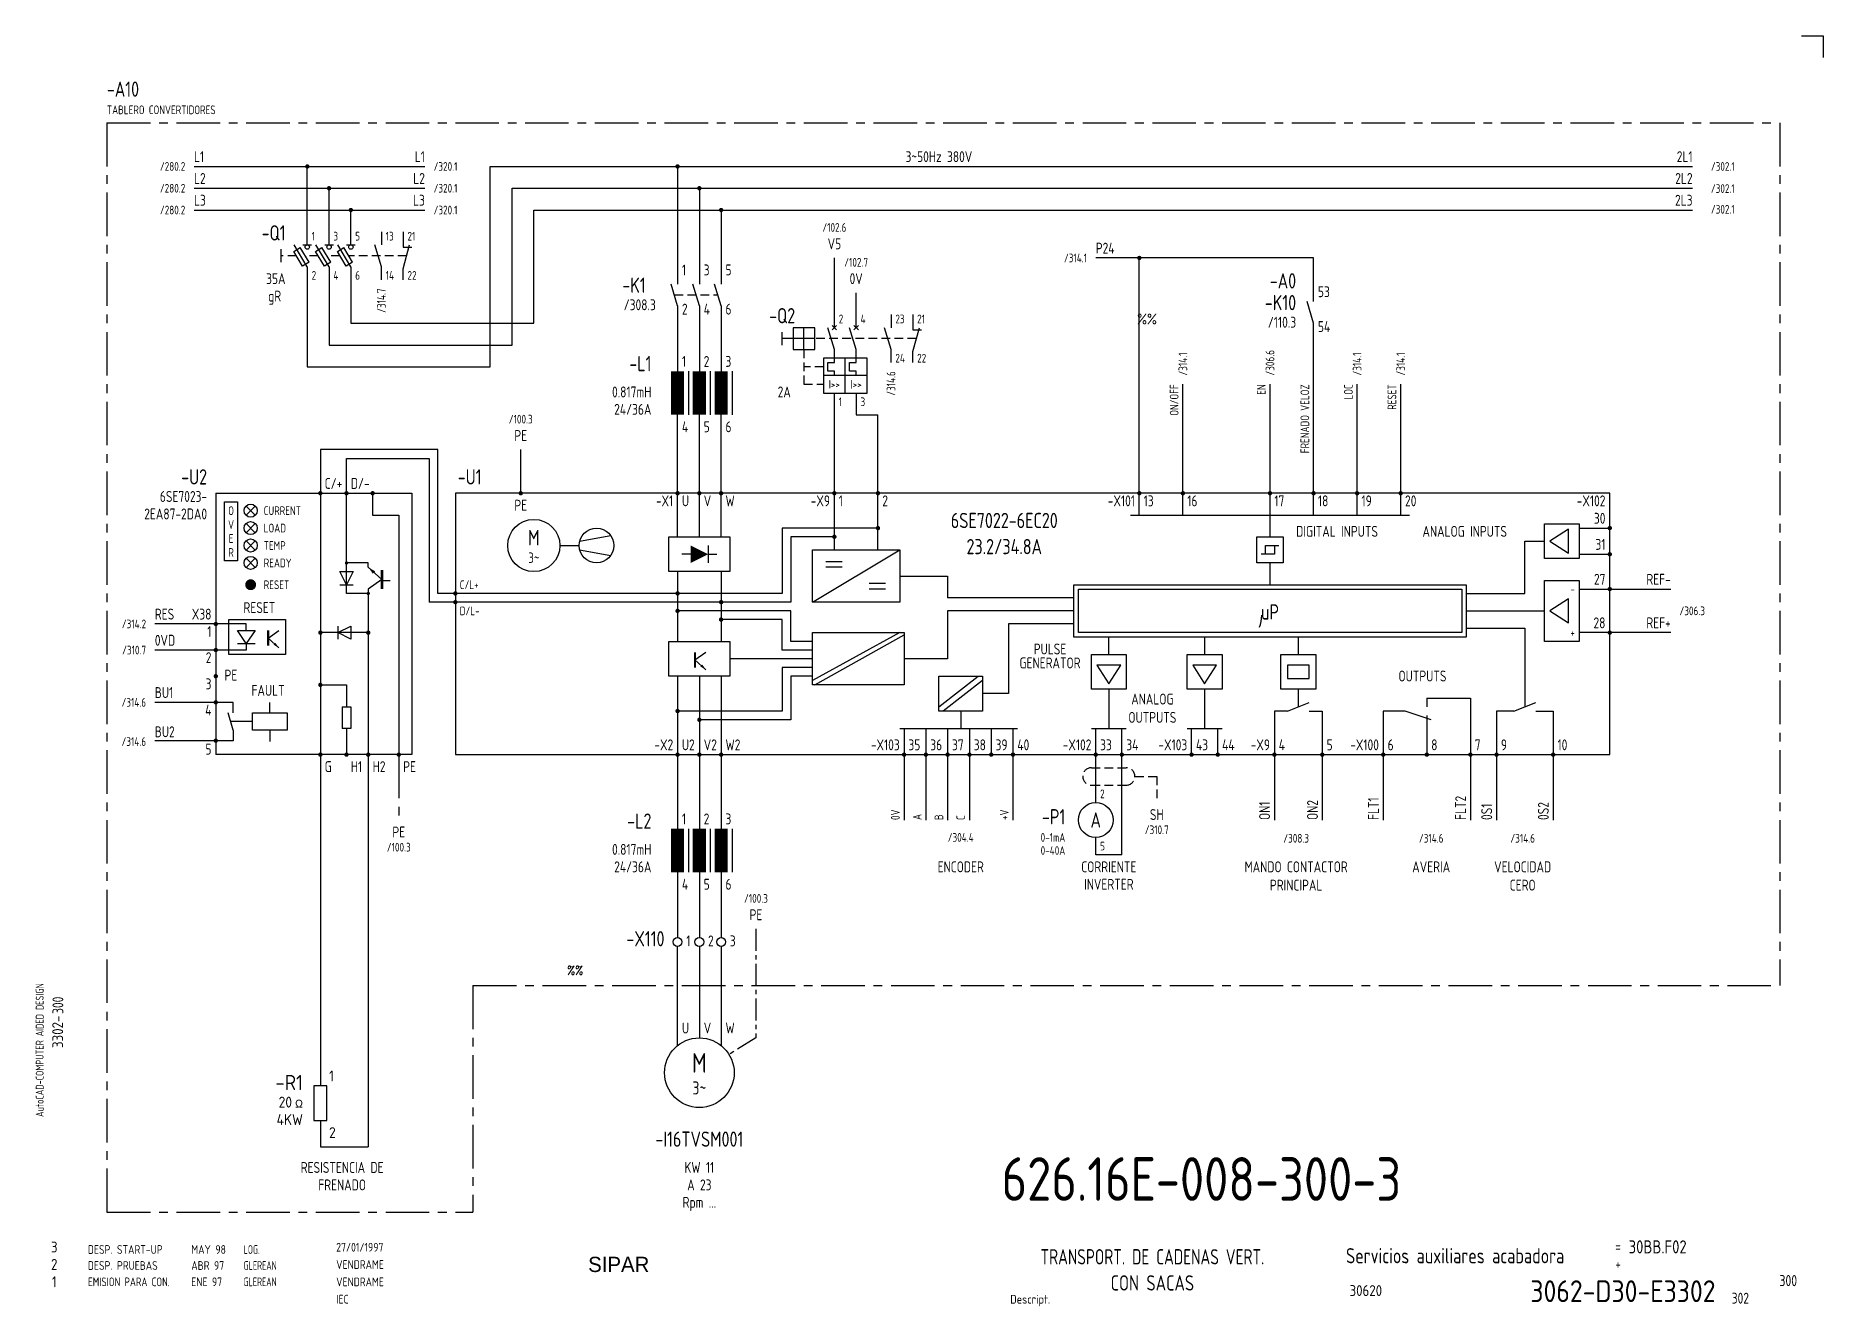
# Model space of a CAD drawing. Extents: x 10 to 420, y 5 to 297.
import ezdxf
from ezdxf.enums import TextEntityAlignment as Align

# ---------------------------------------------------------------- set-up
doc = ezdxf.new("R2010")
doc.units = 0
doc.header["$LTSCALE"] = 8
doc.header["$MEASUREMENT"] = 0
for name, pattern in [('CENTER', [2, 1.25, -0.25, 0.25, -0.25]), ('CENTER12', [1, 0.625, -0.125, 0.125, -0.125]), ('HIDDEN', [0.375, 0.25, -0.125]), ('LTY1', [0])]:
    doc.linetypes.add(name, pattern=pattern)
doc.layers.get('0').update_dxf_attribs({"linetype": 'CONTINUOUS'})
doc.layers.add('CART', color=7, linetype='CONTINUOUS')
doc.styles.add('DIN', font='DIN', dxfattribs={"width": 0.85})
doc.styles.add('GREEKC', font='greekc')
doc.styles.add('ISO', font='ISO')
doc.styles.add('SIMPLEX', font='SIMPLEX', dxfattribs={"width": 0.9})
doc.styles.add('UNIV', font='UNIV')

# ---------------------------------------------------------------- blocks, each defined once
blk = doc.blocks.new('WB-FG100')
at = {"layer": 'CART', "color": 1}
for p, q in [((415, 297), (420, 297)), ((420, 297), (420, 292))]:
    blk.add_line(p, q, dxfattribs=at)
at = {"layer": 'CART', "color": 1, "style": 'DIN', "width": 0.8}
blk.add_text('AutoCAD-COMPUTER AIDED DESIGN', height=1.8, rotation=90, dxfattribs=at).set_placement((11.47, 48.84))
at = {"layer": 'CART', "color": 3, "style": 'DIN', "width": 0.8}
for s, p in [('=', (372.24, 17.91)), ('+', (372.24, 13.87))]:
    blk.add_text(s, height=2.5, dxfattribs=at).set_placement(p)
at = {"layer": 'CART', "color": 7, "style": 'DIN', "width": 0.9}
blk.add_attdef('FILE', text='', height=2.5, rotation=90, dxfattribs=at).set_placement((15.95, 68.38), align=Align.CENTER)
for tag, p in [('MOD-3', (13.92, 19)), ('MOD-2', (13.92, 15)), ('MOD-1', (13.92, 11)), ('NR.COMMESSA', (315, 9))]:
    blk.add_attdef(tag, text='', height=2.5, dxfattribs=at).set_placement(p, align=Align.MIDDLE)
at = {"layer": 'CART', "color": 7, "style": 'DIN'}
for tag, width, p in [('REV-3', 0.9, (21.66, 19)), ('DATA-3', 0.9, (45.37, 19)), ('NOME-3', 0.9, (57.37, 19)), ('REV-2', 0.9, (21.66, 15)), ('DATA-2', 0.9, (45.37, 15)), ('NOME-2', 0.9, (57.37, 15)), ('REV-1', 0.9, (21.66, 11)), ('DATA-1', 0.9, (45.37, 11)), ('NOME-1', 0.7, (57.37, 11))]:
    blk.add_attdef(tag, text='', height=2, dxfattribs=dict(at, width=width)).set_placement(p, align=Align.MIDDLE_LEFT)
at = {"layer": 'CART', "color": 7, "style": 'DIN', "width": 0.9}
for tag, p, height in [('DATA', (78.64, 17.94), 2), ('ESECUTORE', (78.64, 13.97), 2), ('CONTROLLORE', (78.64, 9.99), 2), ('SEGUE', (398.93, 5.65), 2.8), ('NORMA', (78.64, 6.01), 2)]:
    blk.add_attdef(tag, p, '', height=height, dxfattribs=at)
at = {"layer": 'CART', "color": 2, "style": 'DIN', "width": 0.9}
for tag, p in [('TITOLO-1/3', (266.5, 18.23)), ('TITOLO-1/2', (266.5, 15.73)), ('TITOLO-2/3', (266.5, 13.18)), ('TITOLO-2/2', (266.5, 10.68)), ('TITOLO-3/3', (266.5, 8.13))]:
    blk.add_attdef(tag, text='', height=3.5, dxfattribs=at).set_placement(p, align=Align.MIDDLE)
at = {"layer": 'CART', "color": 3, "style": 'DIN', "width": 0.9}
blk.add_attdef('ASSIEME', text='', height=3.5, dxfattribs=at).set_placement((334, 17), align=Align.MIDDLE)
at = {"layer": 'CART', "color": 3, "style": 'DIN', "width": 0.85}
for tag, p in [('=', (375.33, 16.63)), ('+', (375.33, 12.76))]:
    blk.add_attdef(tag, text='', height=3, dxfattribs=at).set_placement(p, align=Align.BOTTOM_LEFT)
at = {"layer": 'CART', "color": 3, "style": 'DIN', "width": 0.9}
blk.add_attdef('FOGLIO', text='', height=2.8, dxfattribs=at).set_placement((414.2, 9.56), align=Align.RIGHT)
at = {"layer": 'CART', "color": 2, "style": 'DIN', "width": 0.9}
blk.add_attdef('DISEGNO', text='', height=5, dxfattribs=at).set_placement((395.27, 6.35), align=Align.RIGHT)
at = {"layer": 'CART', "color": 1, "style": 'DIN', "width": 0.9}
blk.add_attdef('TIPOLOGIA', (233.37, 6), '', height=2, dxfattribs=at)
blk = doc.blocks.new('DESP')
at = {"linetype": 'Continuous', "style": 'DIN'}
for s, width, p in [('DESP. START-UP', 0.85, (21.62, 17.59)), ('MAY 98', 0.85, (45.38, 17.59)), ('LOG.', 0.7, (57.38, 17.59))]:
    blk.add_text(s, height=2, dxfattribs=dict(at, width=width)).set_placement(p)
blk = doc.blocks.new('D')
at = {"linetype": 'Continuous'}
blk.add_blockref('DESP', (-5.04, -5.13), dxfattribs=at)

msp = doc.modelspace()

# ---------------------------------------------------------------- linework, layer by layer
at = {"color": 3, "linetype": 'CENTER'}
for p, q in [((26, 277), (410, 277)), ((26, 277), (26, 27)), ((410, 277), (410, 79)), ((110, 79), (410, 79)), ((110, 79), (110, 27)), ((26, 27), (110, 27))]:
    msp.add_line(p, q, dxfattribs=at)
for p, q in [((46, 267), (99, 267)), ((72, 249), (72, 267)), ((114, 267), (390, 267)), ((114, 221), (114, 267)), ((157, 267), (157, 240)), ((46, 262), (99, 262)), ((77, 249), (77, 262)), ((119, 262), (390, 262)), ((119, 226), (119, 262)), ((162, 262), (162, 240)), ((46, 257), (99, 257)), ((82, 249), (82, 257)), ((124, 257), (390, 257)), ((124, 231), (124, 257)), ((167, 257), (167, 240)), ((89, 252), (89, 249)), ((94, 252), (94, 248.5)), ((66, 245), (66, 248)), ((68.9, 247.5), (70.37, 248.38)), ((70.93, 244.12), (68.9, 247.5)), ((72, 244), (69, 249)), ((72.4, 245), (70.37, 248.38)), ((71, 249), (73, 249)), ((73.9, 247.5), (75.37, 248.38)), ((75.93, 244.12), (73.9, 247.5)), ((77, 244), (74, 249)), ((77.4, 245), (75.37, 248.38)), ((76, 249), (78, 249)), ((78.9, 247.5), (80.37, 248.38)), ((80.93, 244.12), (78.9, 247.5)), ((82, 244), (79, 249)), ((82.4, 245), (80.37, 248.38)), ((81, 249), (83, 249)), ((89, 244), (87.5, 249)), ((94, 243.5), (95.5, 249)), ((94, 248.5), (96, 248.5)), ((72.4, 245), (70.93, 244.12)), ((72, 244), (72, 221)), ((77.4, 245), (75.93, 244.12)), ((77, 244), (77, 226)), ((82.4, 245), (80.93, 244.12)), ((82, 244), (82, 231)), ((89, 241), (89, 244)), ((94, 241), (94, 243.5)), ((193, 230), (193, 246)), ((303, 246), (253, 246)), ((263, 187), (263, 246)), ((303, 236), (303, 246)), ((157, 235), (155.5, 240)), ((162, 235), (160.5, 240)), ((167, 235), (165.5, 240)), ((198, 230), (198, 238)), ((157, 235), (157, 220)), ((162, 235), (162, 220)), ((167, 235), (167, 220)), ((303, 231), (301.5, 236)), ((82, 231), (124, 231)), ((188.5, 230), (183.5, 230)), ((183.5, 230), (183.5, 225)), ((186, 225), (186, 230)), ((188.5, 225), (188.5, 230)), ((193, 225), (191.5, 230)), ((192.5, 229.5), (193.5, 230.5)), ((192.5, 230.5), (193.5, 229.5)), ((198, 225), (196.5, 230)), ((197.5, 230.5), (198.5, 229.5)), ((197.5, 229.5), (198.5, 230.5)), ((206, 225), (204.5, 230)), ((206, 233), (206, 230)), ((211, 233), (211, 229.5)), ((211, 224.5), (212.5, 230)), ((303, 187), (303, 231)), ((77, 226), (119, 226)), ((181, 226), (181, 229)), ((188.5, 227.5), (181, 227.5)), ((211, 229.5), (213, 229.5)), ((183.5, 225), (188.5, 225)), ((200.5, 223), (190.5, 223)), ((190.5, 223), (190.5, 215)), ((191.5, 220), (191.5, 222)), ((191.5, 222), (193, 222)), ((193, 222), (193, 225)), ((195.5, 215), (195.5, 223)), ((196.5, 222), (198, 222)), ((196.5, 220), (196.5, 222)), ((198, 222), (198, 225)), ((200.5, 215), (200.5, 223)), ((206, 222), (206, 225)), ((211, 222), (211, 224.5)), ((72, 221), (114, 221)), ((159.5, 220), (159.5, 210)), ((164.5, 220), (164.5, 210)), ((169.5, 220), (169.5, 210)), ((200.5, 219), (190.5, 219)), ((193, 220), (191.5, 220)), ((193, 219), (193, 220)), ((198, 220), (196.5, 220)), ((198, 219), (198, 220)), ((190.5, 215), (200.5, 215)), ((193, 179), (193, 215)), ((198, 215), (198, 210)), ((273, 187), (273, 217)), ((293, 187), (293, 217)), ((313, 187), (313, 217)), ((323, 187), (323, 217)), ((157, 182), (157, 210)), ((162, 182), (162, 210)), ((167, 182), (167, 210)), ((198, 210), (203, 210)), ((203, 179), (203, 210)), ((75, 202), (75, 56)), ((102, 202), (75, 202)), ((102, 169), (102, 202)), ((81, 169), (81, 200)), ((81, 200), (100, 200)), ((100, 200), (100, 167)), ((53, 176.5), (53, 190)), ((53, 190), (56, 190)), ((56, 190), (56, 176.5)), ((87, 192), (87, 187)), ((87, 187), (93, 187)), ((93, 187), (93, 132)), ((261, 187), (325, 187)), ((293, 182), (293, 187)), ((155, 182), (169, 182)), ((155, 174), (155, 182)), ((169, 182), (169, 174)), ((203, 184), (181, 184)), ((181, 184), (181, 169)), ((183, 182), (183, 167)), ((193, 182), (183, 182)), ((351.5, 169), (351.5, 181)), ((351.5, 181), (356, 181)), ((364, 184), (371, 184)), ((56, 176.5), (53, 176.5)), ((160, 178), (158, 178)), ((164, 180), (164, 176)), ((164, 178), (166, 178)), ((294, 178), (291, 178)), ((292, 180), (295, 180)), ((292, 178), (292, 180)), ((294, 180), (294, 178)), ((364, 178), (371, 178)), ((81, 171), (79.5, 174)), ((79.5, 174), (82.5, 174)), ((86, 176), (81, 176)), ((82.5, 174), (81, 171)), ((86, 175), (86, 176)), ((89.13, 172.19), (86, 175)), ((169, 174), (155, 174)), ((157, 174), (157, 158)), ((167, 174), (167, 158)), ((208, 173), (219, 173)), ((219, 173), (219, 168)), ((293, 171), (293, 176)), ((79.5, 171), (82.5, 171)), ((86, 169), (81, 169)), ((89.13, 172.19), (86, 170)), ((86, 170), (86, 42)), ((89, 172), (91, 172)), ((106, 169), (102, 169)), ((181, 169), (106, 169)), ((338, 169), (351.5, 169)), ((364, 170), (385, 170)), ((106, 167), (100, 167)), ((183, 167), (106, 167)), ((183, 165), (157, 165)), ((183, 158), (183, 165)), ((248, 168), (219, 168)), ((219, 165), (219, 154)), ((248, 165), (219, 165)), ((338, 165), (356, 165)), ((58, 162), (37, 162)), ((54, 155), (54, 163)), ((54, 163), (67, 163)), ((58, 157.5), (56, 160.5)), ((56, 160.5), (57, 160.5)), ((57, 160.5), (60, 160.5)), ((58, 160.5), (58, 162)), ((60, 160.5), (58, 157.5)), ((63, 158.75), (65.5, 160.5)), ((67, 163), (67, 155)), ((79, 161.5), (79, 158.5)), ((79, 160), (82, 161.5)), ((82, 161.5), (82, 158.5)), ((181, 163), (167, 163)), ((181, 156), (181, 163)), ((233, 162), (233, 146)), ((248, 162), (233, 162)), ((338, 161), (351.5, 161)), ((351.5, 161), (351.5, 143)), ((58, 156), (37, 156)), ((56, 157.5), (60, 157.5)), ((58, 157.5), (58, 156)), ((63, 158.75), (65.5, 156.5)), ((86, 160), (75, 160)), ((82, 158.5), (79, 160)), ((155, 158), (169, 158)), ((155, 150), (155, 158)), ((169, 158), (169, 150)), ((188, 156), (181, 156)), ((188, 158), (183, 158)), ((208, 160), (188, 149)), ((188.5, 148), (209, 159.5)), ((256, 155), (256, 159)), ((278, 159), (278, 155)), ((299.5, 159), (299.5, 155)), ((385, 160), (364, 160)), ((67, 155), (54, 155)), ((161, 153.75), (163.5, 155.5)), ((161, 153.75), (163.5, 151.5)), ((188, 154), (169, 154)), ((181, 152), (181, 142)), ((188, 152), (181, 152)), ((219, 154), (209, 154)), ((297, 152.5), (297, 149.5)), ((302, 149.5), (302, 152.5)), ((169, 150), (155, 150)), ((157, 150), (157, 90)), ((162, 150), (162, 90)), ((167, 150), (167, 90)), ((183, 150), (183, 140)), ((188, 150), (183, 150)), ((217, 143), (226, 150)), ((227, 149), (218, 142)), ((297, 149.5), (302, 149.5)), ((55, 144), (37, 144)), ((55, 141.6), (55, 144)), ((63.4, 141.6), (63.4, 144)), ((233, 146), (227, 146)), ((256, 147), (256, 138)), ((278, 147), (278, 138)), ((299.5, 147), (299.5, 143)), ((329, 145), (339, 145)), ((329, 145), (329, 143)), ((339, 145), (339, 117)), ((55, 137.6), (53.8, 141.6)), ((59.4, 139.6), (54.4, 139.6)), ((181, 142), (157, 142)), ((183, 140), (162, 140)), ((222, 142), (222, 138)), ((294, 142), (294, 117)), ((297, 142), (294, 142)), ((302, 142), (305, 142)), ((305, 142), (305, 117)), ((319, 142), (319, 117)), ((324, 142), (319, 142)), ((330, 140), (324, 142)), ((329, 141), (329, 132)), ((345, 142), (345, 117)), ((349, 142), (345, 142)), ((354, 142), (358, 142)), ((358, 142), (358, 117)), ((55, 137.6), (55, 135.2)), ((63.4, 137.6), (63.4, 135)), ((208, 138), (235, 138)), ((209, 138), (209, 132)), ((214, 138), (214, 132)), ((219, 138), (219, 132)), ((224, 138), (224, 132)), ((229, 138), (229, 132)), ((234, 138), (234, 132)), ((252, 138), (260, 138)), ((253, 132), (253, 138)), ((259, 132), (259, 138)), ((274, 138), (282, 138)), ((275, 132), (275, 138)), ((281, 132), (281, 138)), ((55, 135.2), (37, 135.2)), ((209, 132), (209, 117)), ((214, 132), (214, 117)), ((219, 132), (219, 117)), ((224, 132), (224, 117)), ((234, 132), (234, 117)), ((253, 121), (253, 132)), ((259, 109), (259, 132)), ((159.5, 115), (159.5, 105)), ((164.5, 115), (164.5, 105)), ((169.5, 115), (169.5, 105)), ((253, 109), (253, 113)), ((259, 109), (253, 109)), ((157, 65.24), (157, 88)), ((162, 88), (162, 67)), ((167, 88), (167, 65.24)), ((73.5, 56), (73.5, 48)), ((76.5, 56), (73.5, 56)), ((76.5, 48), (76.5, 56)), ((73.5, 48), (76.5, 48)), ((75, 48), (75, 42)), ((75, 42), (86, 42))]:
    msp.add_line(p, q)
at = {"linetype": 'HIDDEN'}
for p, q in [((69.5, 246.5), (66, 246.5)), ((74.5, 246.5), (71.5, 246.5)), ((79.5, 246.5), (76.5, 246.5)), ((94.82, 246.5), (81.5, 246.5)), ((156.25, 237.5), (166.25, 237.5)), ((211.82, 227.5), (188.5, 227.5)), ((186, 225), (186, 217)), ((190.5, 221), (186, 221)), ((186, 217), (190.5, 217)), ((252, 129), (260, 129)), ((252, 125), (260, 125)), ((262, 127), (267, 127))]:
    msp.add_line(p, q, dxfattribs=at)
at = {"linetype": 'CENTER'}
for p, q in [((121, 192), (121, 202)), ((93, 132), (93, 117))]:
    msp.add_line(p, q, dxfattribs=at)
at = {"color": 3}
for p, q in [((51, 192), (51, 132)), ((51, 192), (96, 192)), ((96, 192), (96, 132)), ((371, 192), (106, 192)), ((106, 192), (106, 132)), ((371, 132), (371, 192)), ((248, 159), (248, 171)), ((248, 171), (338, 171)), ((249, 160), (249, 170)), ((249, 170), (337, 170)), ((337, 170), (337, 160)), ((338, 171), (338, 159)), ((338, 159), (248, 159)), ((337, 160), (249, 160)), ((96, 132), (51, 132)), ((106, 132), (371, 132))]:
    msp.add_line(p, q, dxfattribs=at)
at = {"color": 7}
for p, q in [((57.94, 189.06), (60.06, 186.94)), ((57.94, 186.94), (60.06, 189.06)), ((57.94, 182.94), (60.06, 185.06)), ((57.94, 185.06), (60.06, 182.94)), ((57.94, 178.94), (60.06, 181.06)), ((57.94, 181.06), (60.06, 178.94)), ((134.52, 180.97), (141.69, 182.27)), ((57.94, 174.94), (60.06, 177.06)), ((57.94, 177.06), (60.06, 174.94)), ((130, 180), (134.4, 180)), ((134.52, 179.03), (141.69, 177.73))]:
    msp.add_line(p, q, dxfattribs=at)
at = {"linetype": 'LTY1'}
for p, q in [((356, 185), (364, 185)), ((356, 177), (356, 185)), ((364, 185), (364, 177)), ((290, 182), (296, 182)), ((290, 176), (290, 182)), ((296, 182), (296, 176)), ((361.5, 183.75), (357.25, 181)), ((357.25, 181), (361.5, 178.25)), ((361.5, 178.25), (361.5, 183.75)), ((188, 179), (208, 179)), ((188, 167), (208, 179)), ((188, 167), (188, 179)), ((208, 179), (208, 167)), ((364, 177), (356, 177)), ((194.75, 176.25), (191, 176.25)), ((194.75, 175), (191, 175)), ((296, 176), (290, 176)), ((204.75, 171.25), (201, 171.25)), ((204.75, 170), (201, 170)), ((356, 158), (356, 172)), ((356, 172), (364, 172)), ((364, 172), (364, 158)), ((208, 167), (188, 167)), ((361.5, 167.75), (357.25, 165)), ((357.25, 165), (361.5, 162.25)), ((361.5, 162.25), (361.5, 167.75)), ((188, 160), (209, 160)), ((188, 148), (188, 160)), ((209, 160), (209, 148)), ((364, 158), (356, 158)), ((252, 155), (260, 155)), ((252, 147), (252, 155)), ((258.75, 152.5), (253.25, 152.5)), ((253.25, 152.5), (256, 148.25)), ((256, 148.25), (258.75, 152.5)), ((260, 155), (260, 147)), ((274, 155), (282, 155)), ((274, 147), (274, 155)), ((280.75, 152.5), (275.25, 152.5)), ((275.25, 152.5), (278, 148.25)), ((278, 148.25), (280.75, 152.5)), ((282, 155), (282, 147)), ((295.5, 147), (295.5, 155)), ((295.5, 155), (303.5, 155)), ((302, 152.5), (297, 152.5)), ((303.5, 155), (303.5, 147)), ((209, 148), (188, 148)), ((217, 150), (227, 150)), ((217, 142), (217, 150)), ((227, 150), (227, 142)), ((260, 147), (252, 147)), ((282, 147), (274, 147)), ((303.5, 147), (295.5, 147)), ((297, 142), (302, 144)), ((349, 142), (354, 144)), ((227, 142), (217, 142))]:
    msp.add_line(p, q, dxfattribs=at)
at = {"linetype": 'Continuous'}
for p, q in [((75, 148), (81, 148)), ((81, 148), (81, 143)), ((59.4, 141.6), (67.4, 141.6)), ((59.4, 137.6), (59.4, 141.6)), ((67.4, 141.6), (67.4, 137.6)), ((80, 143), (80, 138)), ((80, 143), (82, 143)), ((82, 143), (82, 138)), ((67.4, 137.6), (59.4, 137.6)), ((82, 138), (80, 138)), ((81, 138), (81, 132))]:
    msp.add_line(p, q, dxfattribs=at)
at = {"color": 7, "linetype": 'HIDDEN'}
msp.add_line((267, 127), (267, 121), dxfattribs=at)
at = {"linetype": 'CENTER12'}
for p, q in [((175, 92), (175, 67)), ((175, 67), (168.81, 63.19))]:
    msp.add_line(p, q, dxfattribs=at)
for points, const_width in [([(71.75, 267, 1), (72.25, 267, 1)], 0.5), ([(156.75, 267, 1), (157.25, 267, 1)], 0.5), ([(76.75, 262, 1), (77.25, 262, 1)], 0.5), ([(161.75, 262, 1), (162.25, 262, 1)], 0.5), ([(81.75, 257, 1), (82.25, 257, 1)], 0.5), ([(166.75, 257, 1), (167.25, 257, 1)], 0.5), ([(262.75, 246, 1), (263.25, 246, 1)], 0.5), ([(74.75, 192, 1), (75.25, 192, 1)], 0.5), ([(80.75, 192, 1), (81.25, 192, 1)], 0.5), ([(86.75, 192, 1), (87.25, 192, 1)], 0.5), ([(120.75, 192, 1), (121.25, 192, 1)], 0.5), ([(156.75, 192, 1), (157.25, 192, 1)], 0.5), ([(161.75, 192, 1), (162.25, 192, 1)], 0.5), ([(166.75, 192, 1), (167.25, 192, 1)], 0.5), ([(192.75, 192, 1), (193.25, 192, 1)], 0.5), ([(202.75, 192, 1), (203.25, 192, 1)], 0.5), ([(202.75, 192, 1), (203.25, 192, 1)], 0.5), ([(262.75, 192, 1), (263.25, 192, 1)], 0.5), ([(272.75, 192, 1), (273.25, 192, 1)], 0.5), ([(292.75, 192, 1), (293.25, 192, 1)], 0.5), ([(302.75, 192, 1), (303.25, 192, 1)], 0.5), ([(312.75, 192, 1), (313.25, 192, 1)], 0.5), ([(322.75, 192, 1), (323.25, 192, 1)], 0.5), ([(192.75, 182, 1), (193.25, 182, 1)], 0.5), ([(202.75, 184, 1), (203.25, 184, 1)], 0.5), ([(370.75, 184, 1), (371.25, 184, 1)], 0.5), ([(370.75, 178, 1), (371.25, 178, 1)], 0.5), ([(80.81, 176, 1), (81.19, 176, 1)], 0.375), ([(58.38, 171, 1), (59.63, 171, 1)], 1.25), ([(85.81, 169, 1), (86.19, 169, 1)], 0.375), ([(105.75, 169, 1), (106.25, 169, 1)], 0.5), ([(156.75, 169, 1), (157.25, 169, 1)], 0.5), ([(370.75, 170, 1), (371.25, 170, 1)], 0.5), ([(105.75, 167, 1), (106.25, 167, 1)], 0.5), ([(156.75, 165, 1), (157.25, 165, 1)], 0.5), ([(166.75, 167, 1), (167.25, 167, 1)], 0.5), ([(50.75, 162, 1), (51.25, 162, 1)], 0.5), ([(74.75, 160, 1), (75.25, 160, 1)], 0.5), ([(85.75, 160, 1), (86.25, 160, 1)], 0.5), ([(166.75, 163, 1), (167.25, 163, 1)], 0.5), ([(370.75, 160, 1), (371.25, 160, 1)], 0.5), ([(50.75, 156, 1), (51.25, 156, 1)], 0.5), ([(50.75, 150, 1), (51.25, 150, 1)], 0.5), ([(50.75, 144, 1), (51.25, 144, 1)], 0.5), ([(156.75, 142, 1), (157.25, 142, 1)], 0.5), ([(161.75, 140, 1), (162.25, 140, 1)], 0.5), ([(50.75, 135.2, 1), (51.25, 135.2, 1)], 0.5), ([(74.75, 132, 1), (75.25, 132, 1)], 0.5), ([(74.75, 132, 1), (75.25, 132, 1)], 0.5), ([(85.75, 132, 1), (86.25, 132, 1)], 0.5), ([(85.75, 132, 1), (86.25, 132, 1)], 0.5), ([(92.75, 132, 1), (93.25, 132, 1)], 0.5), ([(92.75, 132, 1), (93.25, 132, 1)], 0.5), ([(156.75, 132, 1), (157.25, 132, 1)], 0.5), ([(161.75, 132, 1), (162.25, 132, 1)], 0.5), ([(166.75, 132, 1), (167.25, 132, 1)], 0.5), ([(208.75, 132, 1), (209.25, 132, 1)], 0.5), ([(213.75, 132, 1), (214.25, 132, 1)], 0.5), ([(218.75, 132, 1), (219.25, 132, 1)], 0.5), ([(223.75, 132, 1), (224.25, 132, 1)], 0.5), ([(228.75, 132, 1), (229.25, 132, 1)], 0.5), ([(233.75, 132, 1), (234.25, 132, 1)], 0.5), ([(252.75, 132, 1), (253.25, 132, 1)], 0.5), ([(258.75, 132, 1), (259.25, 132, 1)], 0.5), ([(274.75, 132, 1), (275.25, 132, 1)], 0.5), ([(280.75, 132, 1), (281.25, 132, 1)], 0.5), ([(293.75, 132, 1), (294.25, 132, 1)], 0.5), ([(304.75, 132, 1), (305.25, 132, 1)], 0.5), ([(318.75, 132, 1), (319.25, 132, 1)], 0.5), ([(328.75, 132, 1), (329.25, 132, 1)], 0.5), ([(338.75, 132, 1), (339.25, 132, 1)], 0.5), ([(344.75, 132, 1), (345.25, 132, 1)], 0.5), ([(357.75, 132, 1), (358.25, 132, 1)], 0.5)]:
    msp.add_lwpolyline(points, format="xyb", close=True, dxfattribs=dict(const_width=const_width))
for points, const_width in [([(157, 220), (157, 210)], 3), ([(162, 220), (162, 210)], 3), ([(167, 220), (167, 210)], 3), ([(89.13, 170), (89.13, 174.38)], 0.625), ([(63, 160.5), (63, 157)], 0.5), ([(161, 155.5), (161, 152)], 0.5), ([(157, 115), (157, 105)], 3), ([(162, 115), (162, 105)], 3), ([(167, 115), (167, 105)], 3)]:
    msp.add_lwpolyline(points, dxfattribs=dict(const_width=const_width))
for points in [[(164, 178, 0, 4, 0), (160, 178, 4, 4, 0)], [(86, 175, 0, 0.75, 0), (87.31, 173.81, 0.75, 0.75, 0)], [(65.5, 156.5, 0, 0.6, 0), (64.46, 157.45, 0.6, 0.6, 0)], [(163.5, 151.5, 0, 0.6, 0), (162.46, 152.45, 0.6, 0.6, 0)]]:
    msp.add_lwpolyline(points, format="xyseb")
at = {"linetype": 'Continuous', "const_width": 0.5}
for points in [[(74.75, 148, 1), (75.25, 148, 1)], [(80.75, 132, 1), (81.25, 132, 1)]]:
    msp.add_lwpolyline(points, format="xyb", close=True, dxfattribs=at)
for centre, radius in [((72, 248.5), 0.5), ((77, 248.5), 0.5), ((82, 248.5), 0.5), ((157, 89), 1), ((162, 89), 1), ((167, 89), 1)]:
    msp.add_circle(centre, radius)
at = {"color": 7}
for centre, radius in [((59, 188), 1.5), ((59, 184), 1.5), ((124, 180), 6), ((59, 180), 1.5), ((138.4, 180), 4), ((59, 176), 1.5)]:
    msp.add_circle(centre, radius, dxfattribs=at)
at = {"color": 3}
for centre, radius in [((253, 117), 4), ((162, 59), 8)]:
    msp.add_circle(centre, radius, dxfattribs=at)
msp.add_arc((284.32, 163.93), 6.79, 336.7213, 0.4198, dxfattribs=at)
at = {"linetype": 'HIDDEN'}
for centre, start, end in [((252, 127), 90, 270), ((260, 127), 270, 90)]:
    msp.add_arc(centre, 2, start, end, dxfattribs=at)

# ---------------------------------------------------------------- block references
at = {"linetype": 'Continuous'}
msp.add_blockref('D', (5.04, 4.96), dxfattribs=at)
at = {"layer": 'CART'}
ref = msp.add_blockref('WB-FG100', (0, 0), dxfattribs=at)
ref.add_attrib('TIPOLOGIA', 'Descript.', (233.37, 6), dxfattribs={"color": 1, "height": 2, "style": 'DIN', "width": 0.9})
ref.add_attrib('ASSIEME', 'Servicios auxiliares acabadora', dxfattribs={"color": 3, "height": 3.5, "style": 'DIN', "width": 0.8}).set_placement((335.5, 17), align=Align.MIDDLE)
ref.add_attrib('=', '30BB.F02', dxfattribs={"color": 3, "height": 3, "style": 'DIN', "width": 0.85}).set_placement((375.33, 16.63), align=Align.BOTTOM_LEFT)
ref.add_attrib('NR.COMMESSA', '30620', dxfattribs={"color": 7, "height": 2.5, "style": 'DIN', "width": 0.9}).set_placement((315, 9), align=Align.MIDDLE)
ref.add_attrib('DISEGNO', '3062-D30-E3302', dxfattribs={"color": 2, "height": 5, "style": 'DIN', "width": 0.9}).set_placement((395.27, 6.35), align=Align.RIGHT)
ref.add_attrib('DATA', '27/01/1997', (78.64, 17.94), dxfattribs={"color": 7, "height": 2, "style": 'DIN', "width": 0.85})
ref.add_attrib('ESECUTORE', 'VENDRAME', (78.64, 13.97), dxfattribs={"color": 7, "height": 2, "style": 'DIN', "width": 0.85})
ref.add_attrib('CONTROLLORE', 'VENDRAME', (78.64, 9.99), dxfattribs={"color": 7, "height": 2, "style": 'DIN', "width": 0.85})
ref.add_attrib('NORMA', 'IEC', (78.64, 6.01), dxfattribs={"color": 7, "height": 2, "style": 'DIN', "width": 0.85})
ref.add_attrib('MOD-1', '1', dxfattribs={"color": 7, "height": 2.5, "style": 'DIN', "width": 0.9}).set_placement((13.92, 11), align=Align.MIDDLE)
ref.add_attrib('REV-1', 'EMISION PARA CON.', dxfattribs={"color": 7, "height": 2, "style": 'DIN', "width": 0.8}).set_placement((21.66, 11), align=Align.MIDDLE_LEFT)
ref.add_attrib('DATA-1', 'ENE 97', dxfattribs={"color": 7, "height": 2, "style": 'DIN', "width": 0.85}).set_placement((45.37, 11), align=Align.MIDDLE_LEFT)
ref.add_attrib('NOME-1', 'GLEREAN', dxfattribs={"color": 7, "height": 2, "style": 'DIN', "width": 0.7}).set_placement((57.37, 11), align=Align.MIDDLE_LEFT)
ref.add_attrib('MOD-2', '2', dxfattribs={"color": 7, "height": 2.5, "style": 'DIN', "width": 0.9}).set_placement((13.92, 15), align=Align.MIDDLE)
ref.add_attrib('MOD-3', '3', dxfattribs={"color": 7, "height": 2.5, "style": 'DIN', "width": 0.9}).set_placement((13.92, 19), align=Align.MIDDLE)
ref.add_attrib('FILE', '3302-', dxfattribs={"color": 7, "height": 2.5, "rotation": 90, "style": 'DIN', "width": 0.9}).set_placement((15.95, 68.38), align=Align.CENTER)

# ---------------------------------------------------------------- texts
at = {"color": 3, "style": 'DIN', "width": 0.8}
msp.add_text('-A10', height=3.5, dxfattribs=at).set_placement((26, 283))
at = {"style": 'DIN'}
for s, height, width, p in [('TABLERO CONVERTIDORES', 2, 0.8, (26, 279)), ('L1', 2.5, 0.8, (46, 268)), ('/320.1', 2, 0.8, (101, 266)), ('L2', 2.5, 0.8, (46, 263)), ('/320.1', 2, 0.8, (101, 261)), ('L3', 2.5, 0.8, (46, 258)), ('/320.1', 2, 0.8, (101, 256)), ('1', 2, 0.8, (73, 250)), ('3', 2, 0.8, (78, 250)), ('5', 2, 0.8, (83, 250)), ('13', 2, 0.8, (90, 250)), ('21', 2, 0.8, (95, 250)), ('P24', 2.5, 0.8, (253, 247)), ('2', 2, 0.8, (73, 241)), ('4', 2, 0.8, (78, 241)), ('6', 2, 0.8, (83, 241)), ('14', 2, 0.8, (90, 241)), ('22', 2, 0.8, (95, 241)), ('1', 2.5, 0.8, (158, 242)), ('3', 2.5, 0.8, (163, 242)), ('5', 2.5, 0.8, (168, 242)), ('53', 2.5, 0.8, (304, 237)), ('2', 2.5, 0.8, (158, 233)), ('4', 2.5, 0.8, (163, 233)), ('6', 2.5, 0.8, (168, 233)), ('2', 2, 0.8, (194, 231)), ('4', 2, 0.8, (199, 231)), ('23', 2, 0.8, (207, 231)), ('21', 2, 0.8, (212, 231)), ('%%', 2.5, 0.85, (262.5, 230.75)), ('54', 2.5, 0.8, (304, 229)), ('1', 2.5, 0.8, (158, 221)), ('2', 2.5, 0.8, (163, 221)), ('3', 2.5, 0.8, (168, 221)), ('24', 2, 0.8, (207, 222)), ('22', 2, 0.8, (212, 222)), ('1', 2, 0.8, (194, 212)), ('3', 2, 0.8, (199, 212)), ('4', 2.5, 0.8, (158, 206)), ('5', 2.5, 0.8, (163, 206)), ('6', 2.5, 0.8, (168, 206)), ('C/+', 2.5, 0.8, (76, 193)), ('D/-', 2.5, 0.8, (82, 193)), ('CURRENT', 2, 0.8, (62, 187)), ('U', 2.5, 0.8, (158, 189)), ('V', 2.5, 0.8, (163, 189)), ('W', 2.5, 0.8, (168, 189)), ('1', 2.5, 0.8, (194, 189)), ('2', 2.5, 0.8, (204, 189)), ('13', 2.5, 0.8, (264, 189)), ('16', 2.5, 0.8, (274, 189)), ('17', 2.5, 0.8, (294, 189)), ('18', 2.5, 0.8, (304, 189)), ('19', 2.5, 0.8, (314, 189)), ('20', 2.5, 0.8, (324, 189)), ('LOAD', 2, 0.8, (62, 183)), ('TEMP', 2, 0.8, (62, 179)), ('DIGITAL INPUTS', 2.5, 0.8, (299, 182)), ('ANALOG INPUTS', 2.5, 0.8, (328, 182)), ('READY', 2, 0.8, (62, 175)), ('RESET', 2, 0.8, (62, 170)), ('RES', 2.5, 0.8, (37, 163)), ('/306.3', 2, 0.8, (387, 164)), ('0VD', 2.5, 0.8, (37, 157)), ('PE', 2.5, 0.8, (53, 149)), ('BU1', 2.5, 0.8, (37, 145)), ('BU2', 2.5, 0.8, (37, 136)), ('U2', 2.5, 0.8, (158, 133)), ('V2', 2.5, 0.8, (163, 133)), ('W2', 2.5, 0.8, (168, 133)), ('35', 2.5, 0.8, (210, 133)), ('36', 2.5, 0.8, (215, 133)), ('37', 2.5, 0.8, (220, 133)), ('38', 2.5, 0.8, (225, 133)), ('39', 2.5, 0.8, (230, 133)), ('40', 2.5, 0.8, (235, 133)), ('33', 2.5, 0.8, (254, 133)), ('34', 2.5, 0.8, (260, 133)), ('43', 2.5, 0.8, (276, 133)), ('44', 2.5, 0.8, (282, 133)), ('4', 2.5, 0.8, (295, 133)), ('5', 2.5, 0.8, (306, 133)), ('6', 2.5, 0.8, (320, 133)), ('8', 2.5, 0.8, (330, 133)), ('7', 2.5, 0.8, (340, 133)), ('9', 2.5, 0.8, (346, 133)), ('10', 2.5, 0.8, (359, 133)), ('G', 2.5, 0.8, (76, 128)), ('G', 2.5, 0.8, (76, 128)), ('H1', 2.5, 0.8, (82, 128)), ('H', 2.5, 0.8, (87, 128)), ('H2', 2.5, 0.8, (87, 128)), ('PE', 2.5, 0.8, (94, 128)), ('2', 2, 0.8, (254, 122)), ('1', 2.5, 0.8, (158, 116)), ('2', 2.5, 0.8, (163, 116)), ('3', 2.5, 0.8, (168, 116)), ('5', 2, 0.8, (254, 110)), ('4', 2.5, 0.8, (158, 101)), ('5', 2.5, 0.8, (163, 101)), ('6', 2.5, 0.8, (168, 101)), ('1', 2.5, 0.8, (159, 88)), ('2', 2.5, 0.8, (164, 88)), ('3', 2.5, 0.8, (169, 88)), ('U', 2.5, 0.8, (158, 68)), ('V', 2.5, 0.8, (163, 68)), ('W', 2.5, 0.8, (168, 68)), ('302', 2.5, 0.8, (399, 6))]:
    msp.add_text(s, height=height, dxfattribs=dict(at, width=width)).set_placement(p)
at = {"style": 'DIN', "width": 0.8}
for s, height, p in [('/280.2', 2, (44, 266)), ('L1', 2.5, (99, 268)), ('2L1', 2.5, (390, 268)), ('/302.1', 2, (399.68, 266)), ('/280.2', 2, (44, 261)), ('L2', 2.5, (99, 263)), ('2L2', 2.5, (390, 263)), ('/302.1', 2, (399.68, 260.93)), ('L3', 2.5, (99, 258)), ('2L3', 2.5, (390, 258)), ('/280.2', 2, (44, 256)), ('/302.1', 2, (399.68, 256.17)), ('/314.1', 2, (251, 245)), ('35A', 2.5, (67, 240)), ('gR', 2.5, (66, 236)), ('/308.3', 2.5, (152, 234)), ('/110.3', 2.5, (299, 230)), ('0.817mH', 2.5, (151, 214)), ('2A', 2.5, (183, 214)), ('24/36A', 2.5, (151, 210)), ('6SE7023-', 2.5, (49, 190)), ('-X1', 2.5, (156, 189)), ('-X9', 2.5, (192, 189)), ('-X101', 2.5, (262, 189)), ('-X102', 2.5, (370, 189)), ('2EA87-2DA0', 2.5, (49, 186)), ('30', 2.5, (370, 185)), ('31', 2.5, (370, 179)), ('27', 2.5, (370, 171)), ('REF-', 2.5, (385, 171)), ('-', 2, (363, 169)), ('X38', 2.5, (50, 163)), ('/314.2', 2, (35, 161)), ('1', 2.5, (50, 159)), ('+', 2, (363, 159)), ('28', 2.5, (370, 161)), ('REF+', 2.5, (385, 161)), ('/310.7', 2, (35, 155)), ('2', 2.5, (50, 153)), ('3', 2.5, (50, 147)), ('/314.6', 2, (35, 143)), ('4', 2.5, (50, 141)), ('/314.6', 2, (35, 134)), ('-X2', 2.5, (156, 133)), ('-X103', 2.5, (208, 133)), ('-X102', 2.5, (252, 133)), ('-X103', 2.5, (274, 133)), ('-X9', 2.5, (293, 133)), ('-X100', 2.5, (318, 133)), ('5', 2.5, (50, 132)), ('0.817mH', 2.5, (151, 109)), ('0-1mA', 2, (246, 112)), ('0-40A', 2, (246, 109)), ('24/36A', 2.5, (151, 105))]:
    msp.add_text(s, height=height, dxfattribs=at).set_placement(p, align=Align.RIGHT)
for s, height, p in [('3~50Hz 380V', 2.5, (217, 268)), ('/102.6', 2, (193, 252)), ('V5', 2.5, (193, 248)), ('/102.7', 2, (198, 244)), ('0V', 2.5, (198, 240)), ('I>>', 2, (193, 216)), ('I>>', 2, (198, 216)), ('/100.3', 2, (121, 208)), ('PE', 2.5, (121, 204)), ('O', 2, (54.5, 187)), ('PE', 2.5, (121, 188)), ('V', 2, (54.5, 183.8)), ('E', 2, (54.5, 180.6)), ('R', 2, (54.5, 177.4)), ('RESET', 2.5, (61, 164.5)), ('PULSE', 2.5, (242.5, 155)), ('GENERATOR', 2.5, (242.5, 151.8)), ('FAULT', 2.5, (63, 145.5)), ('OUTPUTS', 2.5, (328, 148.8)), ('ANALOG', 2.5, (266, 143.5)), ('OUTPUTS', 2.5, (266, 139.3)), ('SH', 2.5, (267, 117)), ('PE', 2.5, (93, 113)), ('/310.7', 2, (267, 113.76)), ('/100.3', 2, (93, 109.76)), ('/304.4', 2, (222, 112)), ('/308.3', 2, (299, 111.8)), ('/314.6', 2, (330, 111.8)), ('/314.6', 2, (351, 111.8)), ('ENCODER', 2.5, (222, 105)), ('CORRIENTE', 2.5, (256, 105)), ('MANDO CONTACTOR', 2.5, (299, 105)), ('AVERIA', 2.5, (330, 105)), ('VELOCIDAD', 2.5, (351, 105)), ('INVERTER', 2.5, (256, 101)), ('PRINCIPAL', 2.5, (299, 100.8)), ('CERO', 2.5, (351, 100.8)), ('/100.3', 2, (175, 98)), ('PE', 2.5, (175, 94)), ('3~', 3, (162, 54)), ('RESISTENCIA DE', 2.5, (80, 36)), ('KW 11', 2.5, (162, 36)), ('FRENADO', 2.5, (80, 32)), ('A 23', 2.5, (162, 32)), ('Rpm ...', 2.5, (162, 28))]:
    msp.add_text(s, height=height, dxfattribs=at).set_placement(p, align=Align.CENTER)
at = {"color": 3, "style": 'DIN', "width": 0.8}
for s, height, p in [('-Q1', 3.5, (67, 250)), ('-A0', 3.5, (299, 239)), ('-Q2', 3.5, (184, 231)), ('-K10', 3.5, (299, 234)), ('-L1', 3.5, (151, 220)), ('-U2', 3.5, (49, 194)), ('-U1', 3.5, (112, 194)), ('-P1', 3.5, (246, 116)), ('-L2', 3.5, (151, 115)), ('-X110', 3.5, (154, 88)), ('300', 2.56, (414, 10))]:
    msp.add_text(s, height=height, dxfattribs=at).set_placement(p, align=Align.RIGHT)
at = {"style": 'DIN', "width": 0.8}
for s, p in [('/314.7', (90, 239)), ('/314.6', (207, 220)), ('ON/OFF', (272, 217)), ('EN', (292, 217)), ('FRENADO VELOZ', (302, 217)), ('LOC', (312, 217)), ('RESET', (322, 217))]:
    msp.add_text(s, height=2, rotation=90, dxfattribs=at).set_placement(p, align=Align.RIGHT)
at = {"color": 3, "style": 'DIN'}
for s, height, width, p in [('-K1', 3.5, 0.8, (147, 238)), ('6SE7022-6EC20', 3.5, 0.8, (232, 184)), ('23.2/34.8A', 3.5, 0.8, (232, 178)), ('uP', 3.5, 0.8, (293, 163)), ('M', 4.5, 0.8, (162, 59)), ('TRANSPORT. DE CADENAS VERT.', 3.5, 0.75, (266, 15)), ('CON SACAS', 3.5, 0.8, (266, 9))]:
    msp.add_text(s, height=height, dxfattribs=dict(at, width=width)).set_placement(p, align=Align.CENTER)
at = {"style": 'DIN', "width": 0.8}
for s, height, p in [('/314.1', 2, (274, 219)), ('/306.6', 2, (294, 219)), ('/314.1', 2, (314, 219)), ('/314.1', 2, (324, 219)), ('0V', 2, (208, 117)), ('+V', 2, (233, 117)), ('ON1', 2.5, (293, 117)), ('ON2', 2.5, (304, 117)), ('FLT1', 2.5, (318, 117)), ('FLT2', 2.5, (338, 117)), ('0S1', 2.5, (344, 117)), ('0S2', 2.5, (357, 117)), ('A', 2, (213, 117)), ('B', 2, (218, 117)), ('C', 2, (223, 117)), ('300', 2.5, (16, 72.5))]:
    msp.add_text(s, height=height, rotation=90, dxfattribs=at).set_placement(p)
at = {"color": 7, "style": 'DIN', "width": 0.8}
for s, height, p in [('M', 3.6, (124, 180)), ('3~', 2.4, (124, 176))]:
    msp.add_text(s, height=height, dxfattribs=at).set_placement(p, align=Align.CENTER)
for s, p in [('C/L+', (107, 170)), ('D/L-', (107, 164))]:
    msp.add_text(s, height=2, dxfattribs=at).set_placement(p)
msp.add_text('A', height=3.5, dxfattribs=at).set_placement((253, 117), align=Align.MIDDLE)
at = {"color": 7, "linetype": 'Continuous', "style": 'SIMPLEX', "width": 0.9}
msp.add_text('%%', height=2, dxfattribs=at).set_placement((133.5, 82.5), align=Align.MIDDLE)
at = {"color": 3, "style": 'ISO'}
msp.add_text('-R1', height=3.5, dxfattribs=at).set_placement((71, 55), align=Align.RIGHT)
at = {"style": 'ISO'}
for s, p in [('1', (77, 57)), ('2', (77, 44))]:
    msp.add_text(s, height=2.5, dxfattribs=at).set_placement(p)
for s, height, style, p in [('20', 2.5, 'ISO', (68.5, 51)), ('4KW', 2.5, 'ISO', (71, 47)), ('W', 1.8, 'GREEKC', (71, 51))]:
    msp.add_text(s, height=height, dxfattribs=dict(style=style)).set_placement(p, align=Align.RIGHT)
at = {"color": 2, "style": 'DIN', "width": 0.8}
msp.add_text('-I16TVSM001', height=3.5, dxfattribs=at).set_placement((162, 42), align=Align.CENTER)
at = {"linetype": 'Continuous', "style": 'DIN'}
for s, width, p in [('DESP. PRUEBAS', 0.85, (21.62, 13.75)), ('ABR 97', 0.85, (45.38, 13.75)), ('GLEREAN', 0.7, (57.38, 13.75))]:
    msp.add_text(s, height=2, dxfattribs=dict(at, width=width)).set_placement(p)
at = {"color": 2, "insert": (231.38, 39.6), "char_height": 10, "width": 111.0411, "attachment_point": 1, "style": 'DIN'}
msp.add_mtext('626.16E-008-300-3', dxfattribs=at)
at = {"layer": 'CART', "color": 2, "linetype": 'Continuous', "style": 'UNIV'}
msp.add_text('SIPAR', height=3.5, dxfattribs=at).set_placement((143.5, 13.25), align=Align.CENTER)

doc.saveas('drawing.dxf')
